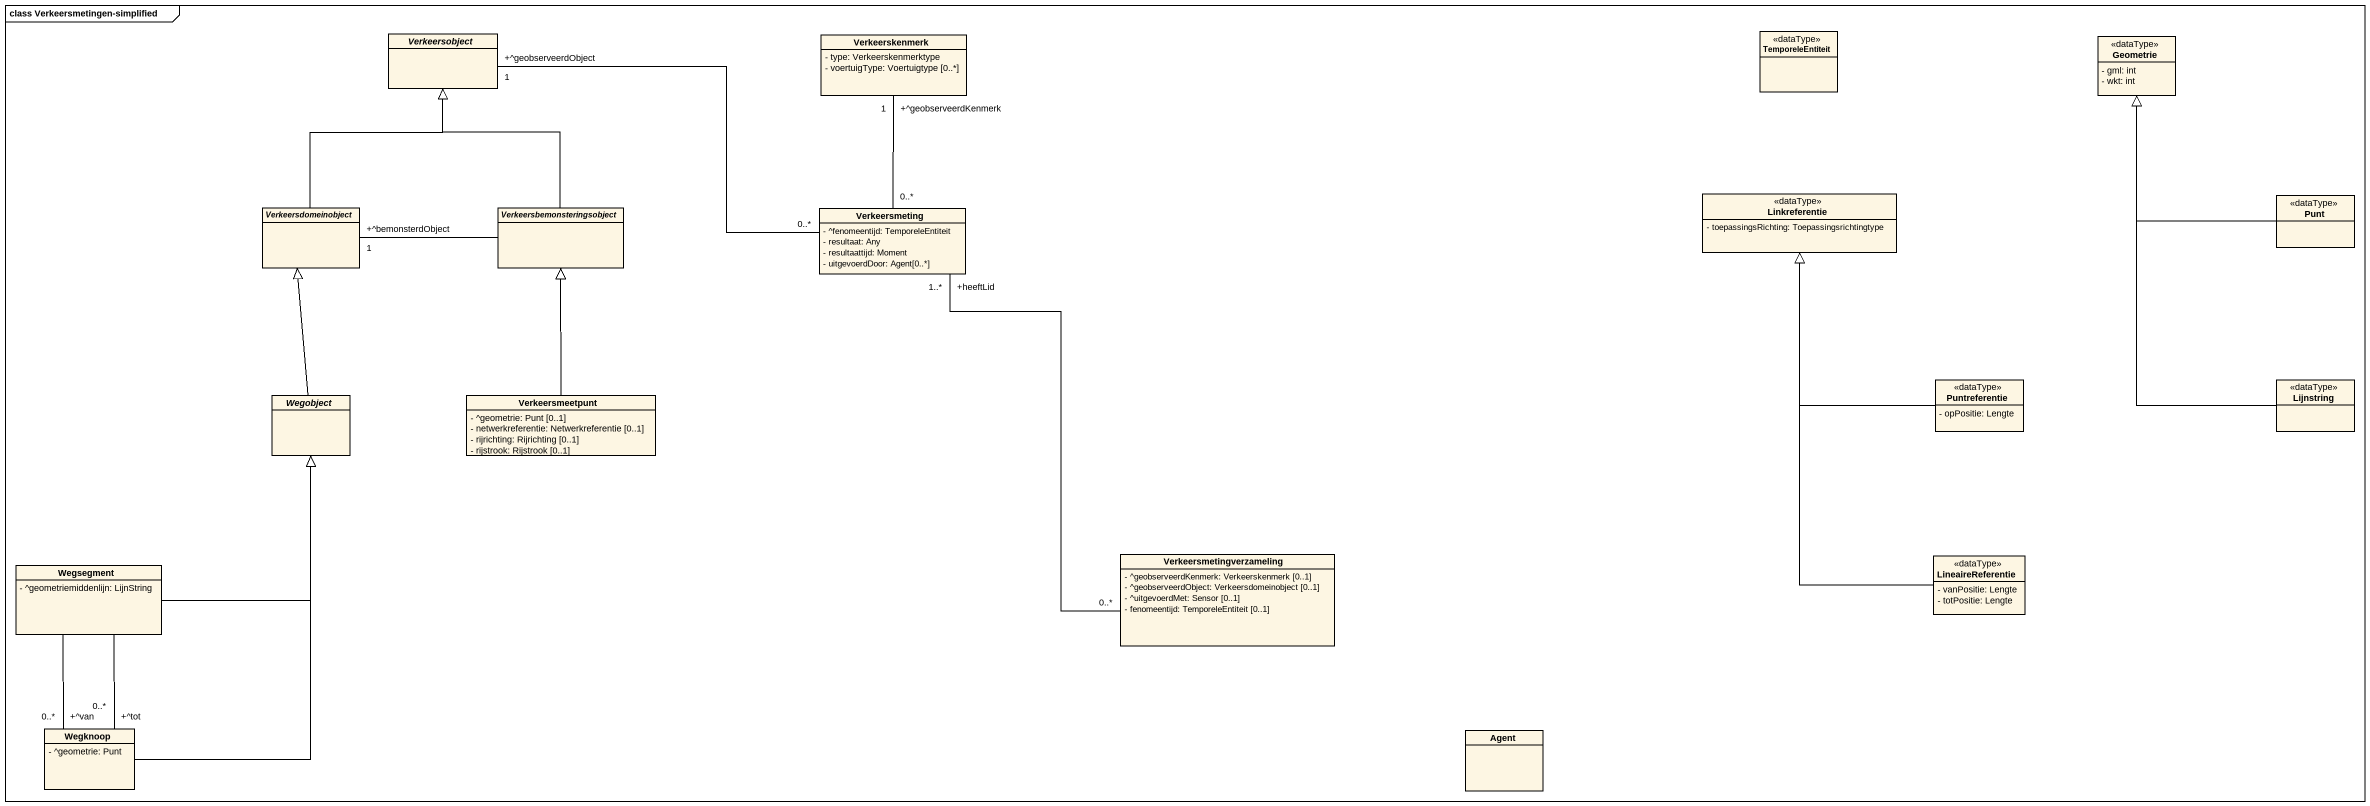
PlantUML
@startuml
mainframe class Verkeersmetingen-simplified
hide circle
hide empty members
skinparam classAttributeIconSize 0
abstract class Verkeersobject
class Verkeerskenmerk {
  - type: Verkeerskenmerktype
  - voertuigType: Voertuigtype [0..*]
}
class TemporeleEntiteit <<dataType>>
class Geometrie <<dataType>> {
  - gml: int
  - wkt: int
}
abstract class Verkeersdomeinobject
abstract class Verkeersbemonsteringsobject
class Verkeersmeting {
  - ^fenomeentijd: TemporeleEntiteit
  - resultaat: Any
  - resultaattijd: Moment
  - uitgevoerdDoor: Agent[0..*]
}
class Linkreferentie <<dataType>> {
  - toepassingsRichting: Toepassingsrichtingtype
}
class Punt <<dataType>>
class Puntreferentie <<dataType>> {
  - opPositie: Lengte
}
class Lijnstring <<dataType>>
abstract class Wegobject
class Verkeersmeetpunt {
  - ^geometrie: Punt [0..1]
  - netwerkreferentie: Netwerkreferentie [0..1]
  - rijrichting: Rijrichting [0..1]
  - rijstrook: Rijstrook [0..1]
}
class Wegsegment {
  - ^geometriemiddenlijn: LijnString
}
class Verkeersmetingverzameling {
  - ^geobserveerdKenmerk: Verkeerskenmerk [0..1]
  - ^geobserveerdObject: Verkeersdomeinobject [0..1]
  - ^uitgevoerdMet: Sensor [0..1]
  - fenomeentijd: TemporeleEntiteit [0..1]
}
class LineaireReferentie <<dataType>> {
  - vanPositie: Lengte
  - totPositie: Lengte
}
class Wegknoop {
  - ^geometrie: Punt
}
class "Agent" as Agent_
Verkeersdomeinobject -up-|> Verkeersobject
Verkeersbemonsteringsobject -up-|> Verkeersobject
Verkeersbemonsteringsobject -left- "+^bemonsterdObject\n1" Verkeersdomeinobject
Verkeersmeting "0..*" -left- "+^geobserveerdObject\n1" Verkeersobject
Verkeersmeting "0..*" -up- "+^geobserveerdKenmerk\n1" Verkeerskenmerk
Punt -up-|> Geometrie
Puntreferentie -up-|> Linkreferentie
Lijnstring -up-|> Geometrie
Wegobject -up-|> Verkeersdomeinobject
Verkeersmeetpunt -up-|> Verkeersbemonsteringsobject
Wegsegment -up-|> Wegobject
Wegsegment -- "+^van\n0..*" Wegknoop
Wegsegment -- "+^tot\n0..*" Wegknoop
Verkeersmetingverzameling "0..*" -up- "+heeftLid\n1..*" Verkeersmeting
LineaireReferentie -up-|> Linkreferentie
Wegknoop -up-|> Wegobject
@enduml
